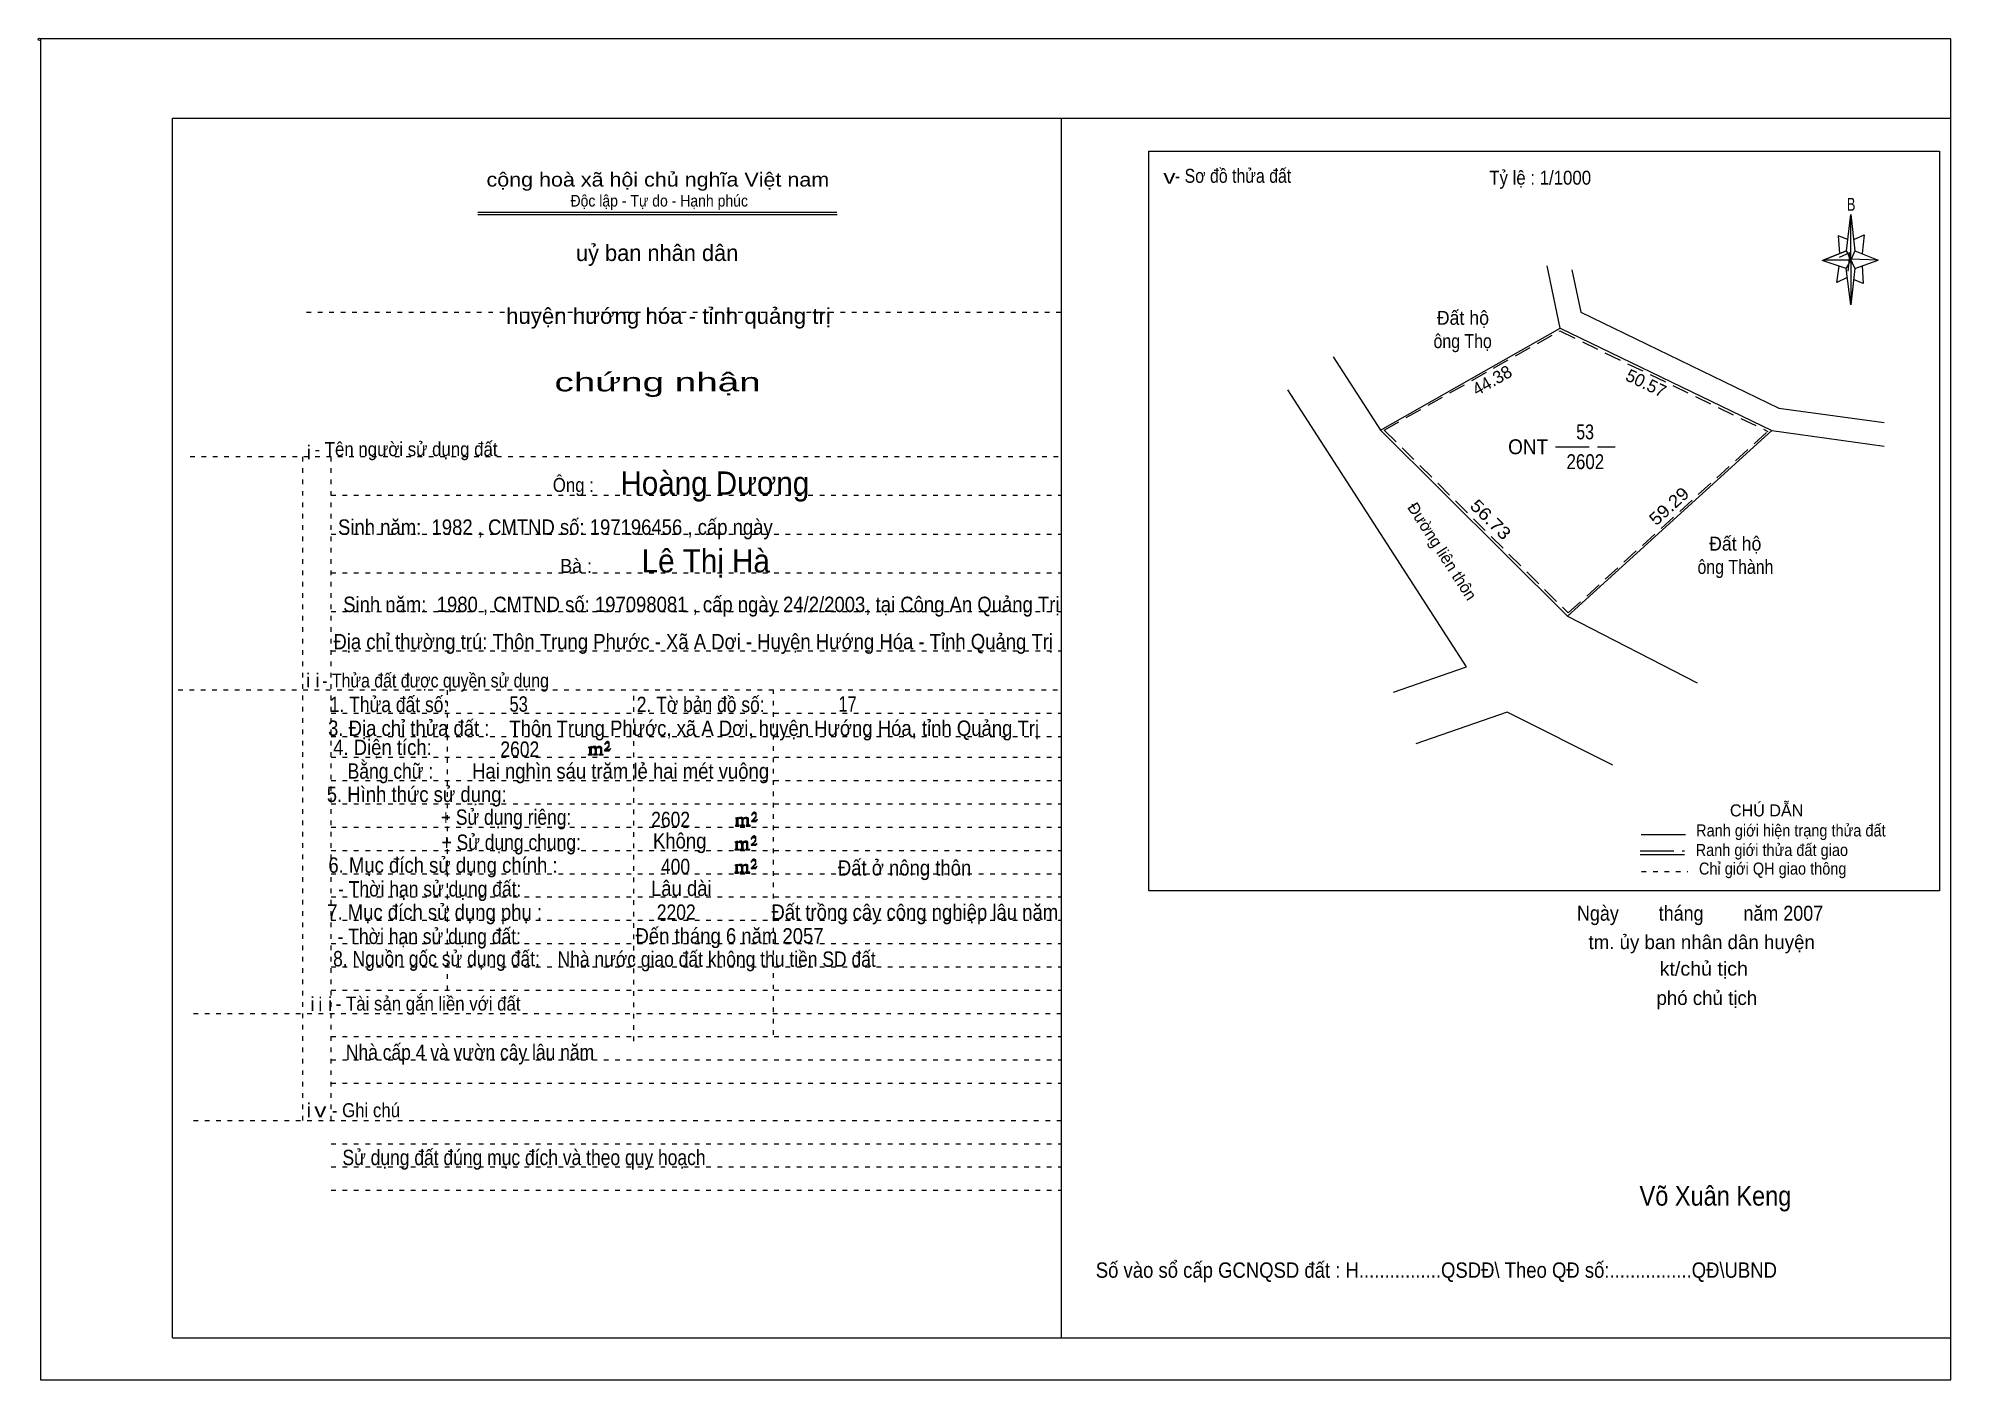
# Model space of a CAD drawing. Header units: centimetres. Extents: x -1.6 to 39.5, y -3.3 to 25.5.
import ezdxf
from ezdxf.enums import TextEntityAlignment as Align

# ---------------------------------------------------------------- set-up
doc = ezdxf.new("R2010")
doc.units = ezdxf.units.CM
doc.header["$LTSCALE"] = 0.12
for name, pattern in [('DOTTED', [1.5, 0.3, -1.2]), ('LONG_DASHED', [7.5, 6, -1.5]), ('MEDIUM_DASHED', [4.5, 3, -1.5])]:
    doc.linetypes.add(name, pattern=pattern)
for name, color, linetype, lineweight in [('1', 7, 'DOTTED', 13), ('10', 7, 'Continuous', 13), ('33', 7, 'LONG_DASHED', 13), ('4', 7, 'Continuous', 13), ('5', 7, 'Continuous', 13), ('50', 7, 'Continuous', 13)]:
    doc.layers.add(name, color=color, linetype=linetype, lineweight=lineweight)
doc.layers.add('30', color=7, linetype='Continuous')

msp = doc.modelspace()

# ---------------------------------------------------------------- hatches: boundary and pattern name
at = {"layer": '50'}
for points in [[(10.27, 10.13), (10.27, 10.12), (10.27, 10.11), (10.25, 10.11), (10.24, 10.11), (10.24, 10.1), (10.33, 10.1), (10.33, 10.11), (10.32, 10.11), (10.31, 10.11), (10.31, 10.12), (10.31, 10.13), (10.31, 10.24), (10.31, 10.25), (10.32, 10.26), (10.34, 10.26), (10.35, 10.26), (10.36, 10.26), (10.37, 10.25), (10.39, 10.22), (10.39, 10.13), (10.37, 10.12), (10.37, 10.11), (10.36, 10.11), (10.35, 10.11), (10.35, 10.1), (10.44, 10.1), (10.44, 10.11), (10.43, 10.11), (10.42, 10.11), (10.42, 10.12), (10.42, 10.13), (10.42, 10.24), (10.44, 10.26), (10.45, 10.26), (10.46, 10.26), (10.49, 10.26), (10.49, 10.25), (10.5, 10.24), (10.5, 10.22), (10.5, 10.13), (10.5, 10.12), (10.49, 10.11), (10.49, 10.11), (10.47, 10.11), (10.47, 10.1), (10.56, 10.1), (10.56, 10.11), (10.55, 10.11), (10.54, 10.11), (10.53, 10.12), (10.53, 10.13), (10.53, 10.2), (10.53, 10.25), (10.53, 10.26), (10.52, 10.27), (10.5, 10.28), (10.47, 10.28), (10.46, 10.28), (10.44, 10.27), (10.41, 10.25), (10.41, 10.26), (10.4, 10.28), (10.39, 10.28), (10.37, 10.28), (10.35, 10.28), (10.34, 10.28), (10.32, 10.26), (10.31, 10.26), (10.31, 10.25), (10.31, 10.25), (10.31, 10.26), (10.31, 10.28), (10.24, 10.26), (10.24, 10.26), (10.25, 10.26), (10.27, 10.25), (10.27, 10.24), (10.27, 10.23)], [(10.69, 10.19), (10.72, 10.24), (10.72, 10.24), (10.71, 10.22), (10.69, 10.22), (10.68, 10.22), (10.63, 10.22), (10.66, 10.26), (10.67, 10.27), (10.69, 10.28), (10.69, 10.3), (10.69, 10.32), (10.69, 10.34), (10.69, 10.35), (10.69, 10.37), (10.68, 10.38), (10.67, 10.38), (10.66, 10.39), (10.65, 10.39), (10.63, 10.38), (10.63, 10.38), (10.62, 10.37), (10.61, 10.35), (10.59, 10.33), (10.61, 10.33), (10.61, 10.35), (10.62, 10.35), (10.63, 10.36), (10.65, 10.36), (10.66, 10.36), (10.67, 10.35), (10.68, 10.35), (10.68, 10.32), (10.68, 10.3), (10.66, 10.28), (10.66, 10.26), (10.65, 10.25), (10.59, 10.2), (10.59, 10.19)], [(13.42, 8.61), (13.42, 8.6), (13.42, 8.59), (13.41, 8.59), (13.4, 8.59), (13.4, 8.57), (13.48, 8.57), (13.48, 8.59), (13.47, 8.59), (13.46, 8.59), (13.46, 8.6), (13.46, 8.61), (13.46, 8.72), (13.46, 8.73), (13.47, 8.74), (13.5, 8.74), (13.51, 8.74), (13.52, 8.74), (13.53, 8.73), (13.54, 8.69), (13.54, 8.61), (13.53, 8.6), (13.53, 8.59), (13.52, 8.59), (13.51, 8.59), (13.51, 8.57), (13.6, 8.57), (13.6, 8.59), (13.58, 8.59), (13.57, 8.59), (13.57, 8.6), (13.57, 8.61), (13.57, 8.72), (13.6, 8.74), (13.61, 8.74), (13.62, 8.74), (13.64, 8.74), (13.64, 8.73), (13.65, 8.72), (13.65, 8.69), (13.65, 8.61), (13.65, 8.6), (13.64, 8.59), (13.64, 8.59), (13.63, 8.59), (13.63, 8.57), (13.72, 8.57), (13.72, 8.59), (13.7, 8.59), (13.69, 8.59), (13.68, 8.6), (13.68, 8.61), (13.68, 8.68), (13.68, 8.73), (13.68, 8.74), (13.67, 8.75), (13.65, 8.76), (13.63, 8.76), (13.62, 8.76), (13.6, 8.75), (13.56, 8.73), (13.56, 8.74), (13.55, 8.76), (13.54, 8.76), (13.53, 8.76), (13.51, 8.76), (13.5, 8.76), (13.47, 8.74), (13.46, 8.74), (13.46, 8.73), (13.46, 8.73), (13.46, 8.74), (13.46, 8.76), (13.4, 8.74), (13.4, 8.74), (13.41, 8.74), (13.42, 8.73), (13.42, 8.72), (13.42, 8.71)], [(13.85, 8.67), (13.87, 8.72), (13.87, 8.72), (13.86, 8.69), (13.85, 8.69), (13.84, 8.69), (13.78, 8.69), (13.82, 8.74), (13.83, 8.75), (13.85, 8.76), (13.85, 8.78), (13.85, 8.79), (13.85, 8.82), (13.85, 8.83), (13.85, 8.85), (13.84, 8.86), (13.83, 8.86), (13.82, 8.87), (13.8, 8.87), (13.78, 8.86), (13.78, 8.86), (13.77, 8.85), (13.76, 8.83), (13.75, 8.81), (13.76, 8.81), (13.76, 8.83), (13.77, 8.83), (13.78, 8.84), (13.8, 8.84), (13.82, 8.84), (13.83, 8.83), (13.84, 8.83), (13.84, 8.79), (13.84, 8.78), (13.82, 8.76), (13.82, 8.74), (13.8, 8.73), (13.75, 8.68), (13.75, 8.67)], [(13.41, 8.09), (13.41, 8.08), (13.41, 8.07), (13.4, 8.07), (13.39, 8.07), (13.39, 8.06), (13.48, 8.06), (13.48, 8.07), (13.47, 8.07), (13.45, 8.07), (13.45, 8.08), (13.45, 8.09), (13.45, 8.2), (13.45, 8.21), (13.47, 8.23), (13.49, 8.23), (13.5, 8.23), (13.51, 8.23), (13.52, 8.21), (13.53, 8.18), (13.53, 8.09), (13.52, 8.08), (13.52, 8.07), (13.51, 8.07), (13.5, 8.07), (13.5, 8.06), (13.59, 8.06), (13.59, 8.07), (13.58, 8.07), (13.57, 8.07), (13.57, 8.08), (13.57, 8.09), (13.57, 8.2), (13.59, 8.23), (13.6, 8.23), (13.61, 8.23), (13.63, 8.23), (13.63, 8.21), (13.64, 8.2), (13.64, 8.18), (13.64, 8.09), (13.64, 8.08), (13.63, 8.07), (13.63, 8.07), (13.62, 8.07), (13.62, 8.06), (13.71, 8.06), (13.71, 8.07), (13.7, 8.07), (13.69, 8.07), (13.67, 8.08), (13.67, 8.09), (13.67, 8.17), (13.67, 8.21), (13.67, 8.23), (13.66, 8.24), (13.64, 8.25), (13.62, 8.25), (13.61, 8.25), (13.59, 8.24), (13.55, 8.21), (13.55, 8.23), (13.54, 8.25), (13.53, 8.25), (13.52, 8.25), (13.5, 8.25), (13.49, 8.25), (13.47, 8.23), (13.45, 8.23), (13.45, 8.21), (13.45, 8.21), (13.45, 8.23), (13.45, 8.25), (13.39, 8.23), (13.39, 8.23), (13.4, 8.23), (13.41, 8.21), (13.41, 8.2), (13.41, 8.19)], [(13.84, 8.16), (13.86, 8.2), (13.86, 8.2), (13.85, 8.18), (13.84, 8.18), (13.83, 8.18), (13.77, 8.18), (13.81, 8.23), (13.82, 8.24), (13.84, 8.25), (13.84, 8.27), (13.84, 8.28), (13.84, 8.3), (13.84, 8.31), (13.84, 8.34), (13.83, 8.35), (13.82, 8.35), (13.81, 8.36), (13.8, 8.36), (13.77, 8.35), (13.77, 8.35), (13.76, 8.34), (13.75, 8.31), (13.74, 8.29), (13.75, 8.29), (13.75, 8.31), (13.76, 8.31), (13.77, 8.33), (13.8, 8.33), (13.81, 8.33), (13.82, 8.31), (13.83, 8.31), (13.83, 8.28), (13.83, 8.27), (13.81, 8.25), (13.81, 8.23), (13.8, 8.21), (13.74, 8.17), (13.74, 8.16)], [(13.84, 7.66), (13.86, 7.71), (13.86, 7.71), (13.85, 7.68), (13.84, 7.68), (13.83, 7.68), (13.77, 7.68), (13.81, 7.73), (13.82, 7.74), (13.84, 7.75), (13.84, 7.77), (13.84, 7.78), (13.84, 7.81), (13.84, 7.82), (13.84, 7.84), (13.83, 7.85), (13.82, 7.85), (13.81, 7.86), (13.79, 7.86), (13.77, 7.85), (13.77, 7.85), (13.76, 7.84), (13.75, 7.82), (13.74, 7.8), (13.75, 7.8), (13.75, 7.82), (13.76, 7.82), (13.77, 7.83), (13.79, 7.83), (13.81, 7.83), (13.82, 7.82), (13.83, 7.82), (13.83, 7.78), (13.83, 7.77), (13.81, 7.75), (13.81, 7.73), (13.79, 7.72), (13.74, 7.67), (13.74, 7.66)], [(13.41, 7.6), (13.41, 7.59), (13.41, 7.58), (13.4, 7.58), (13.39, 7.58), (13.39, 7.56), (13.47, 7.56), (13.47, 7.58), (13.46, 7.58), (13.45, 7.58), (13.45, 7.59), (13.45, 7.6), (13.45, 7.71), (13.45, 7.72), (13.46, 7.73), (13.49, 7.73), (13.5, 7.73), (13.51, 7.73), (13.52, 7.72), (13.53, 7.68), (13.53, 7.6), (13.52, 7.59), (13.52, 7.58), (13.51, 7.58), (13.5, 7.58), (13.5, 7.56), (13.59, 7.56), (13.59, 7.58), (13.57, 7.58), (13.56, 7.58), (13.56, 7.59), (13.56, 7.6), (13.56, 7.71), (13.59, 7.73), (13.6, 7.73), (13.61, 7.73), (13.63, 7.73), (13.63, 7.72), (13.64, 7.71), (13.64, 7.68), (13.64, 7.6), (13.64, 7.59), (13.63, 7.58), (13.63, 7.58), (13.62, 7.58), (13.62, 7.56), (13.71, 7.56), (13.71, 7.58), (13.69, 7.58), (13.68, 7.58), (13.67, 7.59), (13.67, 7.6), (13.67, 7.67), (13.67, 7.72), (13.67, 7.73), (13.66, 7.74), (13.64, 7.75), (13.62, 7.75), (13.61, 7.75), (13.59, 7.74), (13.55, 7.72), (13.55, 7.73), (13.54, 7.75), (13.53, 7.75), (13.52, 7.75), (13.5, 7.75), (13.49, 7.75), (13.46, 7.73), (13.45, 7.73), (13.45, 7.72), (13.45, 7.72), (13.45, 7.73), (13.45, 7.75), (13.39, 7.73), (13.39, 7.73), (13.4, 7.73), (13.41, 7.72), (13.41, 7.71), (13.41, 7.7)]]:
    msp.add_hatch(color=256, dxfattribs=at).paths.add_polyline_path(points)

# ---------------------------------------------------------------- linework, layer by layer
at = {"layer": '1', "linetype": 'Continuous'}
for p, q in [((1.31, -2.42), (1.31, 23.78)), ((1.31, 23.78), (39.51, 23.78)), ((20.41, -2.42), (20.41, 23.78)), ((39.51, -2.42), (39.51, 23.78)), ((7.87, 21.76), (15.58, 21.76)), ((7.87, 21.71), (15.59, 21.71)), ((37.26, 20.55), (36.75, 20.72)), ((1.31, -2.42), (39.51, -2.42))]:
    msp.add_line(p, q, dxfattribs=at)
at = {"layer": '1'}
for p, q in [((4.19, 19.61), (20.41, 19.61)), ((1.69, 16.51), (20.41, 16.51)), ((4.11, 2.25), (4.11, 16.51)), ((4.72, 2.25), (4.72, 16.51)), ((4.72, 15.68), (20.41, 15.68)), ((4.72, 14.84), (20.41, 14.84)), ((4.72, 14.01), (20.41, 14.01)), ((4.72, 13.18), (20.41, 13.18)), ((4.72, 12.34), (20.41, 12.34)), ((1.43, 11.5), (20.41, 11.5)), ((7.22, 5.05), (7.22, 11.5)), ((11.22, 3.95), (11.22, 11.5)), ((14.22, 4.09), (14.22, 11.5)), ((4.72, 11), (20.41, 11)), ((4.72, 10.5), (20.41, 10.5)), ((4.72, 10.05), (20.41, 10.05)), ((4.72, 9.55), (20.41, 9.55)), ((4.72, 9.05), (20.41, 9.05)), ((4.72, 8.55), (20.41, 8.55)), ((4.72, 8.05), (20.41, 8.05)), ((4.72, 7.55), (20.41, 7.55)), ((4.72, 7.05), (20.41, 7.05)), ((4.72, 6.55), (20.41, 6.55)), ((4.72, 6.05), (20.41, 6.05)), ((4.72, 5.55), (20.41, 5.55)), ((4.72, 5.05), (20.41, 5.05)), ((1.76, 4.55), (20.41, 4.55)), ((4.72, 4.05), (20.41, 4.05)), ((4.72, 3.55), (20.41, 3.55)), ((4.72, 3.05), (20.41, 3.05)), ((1.76, 2.25), (20.41, 2.25)), ((4.72, 1.75), (20.41, 1.75)), ((4.72, 1.25), (20.41, 1.25)), ((4.72, 0.75), (20.41, 0.75))]:
    msp.add_line(p, q, dxfattribs=at)
at = {"layer": '1', "linetype": 'Continuous'}
msp.add_lwpolyline([(-1.53, -3.32), (39.51, -3.32), (39.51, 25.48), (-1.53, 25.48)], close=True, dxfattribs=at)
msp.add_lwpolyline([(37.27, 20.35), (37.06, 20.25), (37.11, 20.6)], dxfattribs=at)
at = {"layer": '10'}
for p, q in [((31.12, 19.27), (30.84, 20.61)), ((27.26, 17.08), (31.12, 19.27)), ((26.24, 18.65), (27.26, 17.08)), ((35.82, 17.55), (38.08, 17.24)), ((27.26, 17.08), (31.28, 13.08)), ((31.28, 13.08), (35.67, 17.07)), ((31.28, 13.08), (34.06, 11.65))]:
    msp.add_line(p, q, dxfattribs=at)
at = {"layer": '10', "linetype": 'MEDIUM_DASHED'}
for p, q in [((27.34, 17.08), (31.29, 13.15)), ((31.29, 13.15), (35.58, 17.05))]:
    msp.add_line(p, q, dxfattribs=at)
at = {"layer": '10'}
for points in [[(31.37, 20.52), (31.56, 19.61), (35.82, 17.55)], [(31.12, 19.27), (35.67, 17.07), (36.23, 16.99), (38.08, 16.73)], [(27.54, 11.45), (29.11, 11.99), (25.27, 17.94)], [(32.25, 9.88), (29.98, 11.02), (28.02, 10.34)]]:
    msp.add_lwpolyline(points, dxfattribs=at)
at = {"layer": '10', "linetype": 'MEDIUM_DASHED'}
msp.add_lwpolyline([(27.34, 17.08), (31.11, 19.21), (35.58, 17.05)], dxfattribs=at)
at = {"layer": '33'}
msp.add_line((31.02, 16.72), (32.3, 16.72), dxfattribs=at)
at = {"layer": '4'}
for p, q in [((32.86, 8.39), (33.81, 8.39)), ((32.84, 7.96), (33.79, 7.96))]:
    msp.add_line(p, q, dxfattribs=at)
at = {"layer": '4', "linetype": 'LONG_DASHED'}
msp.add_line((32.84, 8.04), (33.79, 8.04), dxfattribs=at)
at = {"layer": '4', "linetype": 'DOTTED'}
msp.add_line((32.87, 7.6), (33.86, 7.6), dxfattribs=at)
at = {"layer": '4'}
msp.add_lwpolyline([(22.28, 23.07), (39.27, 23.07), (39.27, 7.18), (22.28, 7.18)], close=True, dxfattribs=at)
msp.add_circle((-1.55, 25.47), 0.025, dxfattribs=at)
at = {"layer": '5'}
for p, q in [((37.27, 20.93), (37.36, 21.71)), ((37.45, 20.55), (37.36, 19.77)), ((37.45, 20.93), (37.95, 20.73)), ((37.61, 20.61), (37.63, 20.23)), ((37.63, 20.23), (37.42, 20.31))]:
    msp.add_line(p, q, dxfattribs=at)
for points in [[(37.36, 21.71), (37.45, 20.93), (37.36, 20.73)], [(37.36, 20.73), (36.77, 20.73), (37.27, 20.93), (37.45, 20.55), (37.95, 20.73), (37.36, 20.75)], [(37.36, 20.73), (37.36, 19.77), (37.26, 20.55)]]:
    msp.add_lwpolyline(points, close=True, dxfattribs=at)
for points in [[(37.3, 21.17), (37.09, 21.25), (37.12, 20.87)], [(37.43, 21.17), (37.65, 21.27), (37.61, 20.87)], [(37.36, 20.73), (37.27, 20.93), (36.77, 20.73)], [(37.12, 20.79), (37.34, 20.89), (37.3, 20.49)], [(37.36, 20.73), (37.45, 20.55), (37.95, 20.73)]]:
    msp.add_lwpolyline(points, dxfattribs=at)
at = {"layer": '50'}
for points in [[(10.27, 10.13), (10.27, 10.12), (10.27, 10.11), (10.25, 10.11), (10.24, 10.11), (10.24, 10.1), (10.33, 10.1), (10.33, 10.11), (10.32, 10.11), (10.31, 10.11), (10.31, 10.12), (10.31, 10.13), (10.31, 10.24), (10.31, 10.25), (10.32, 10.26), (10.34, 10.26), (10.35, 10.26), (10.36, 10.26), (10.37, 10.25), (10.39, 10.22), (10.39, 10.13), (10.37, 10.12), (10.37, 10.11), (10.36, 10.11), (10.35, 10.11), (10.35, 10.1), (10.44, 10.1), (10.44, 10.11), (10.43, 10.11), (10.42, 10.11), (10.42, 10.12), (10.42, 10.13), (10.42, 10.24), (10.44, 10.26), (10.45, 10.26), (10.46, 10.26), (10.49, 10.26), (10.49, 10.25), (10.5, 10.24), (10.5, 10.22), (10.5, 10.13), (10.5, 10.12), (10.49, 10.11), (10.49, 10.11), (10.47, 10.11), (10.47, 10.1), (10.56, 10.1), (10.56, 10.11), (10.55, 10.11), (10.54, 10.11), (10.53, 10.12), (10.53, 10.13), (10.53, 10.2), (10.53, 10.25), (10.53, 10.26), (10.52, 10.27), (10.5, 10.28), (10.47, 10.28), (10.46, 10.28), (10.44, 10.27), (10.41, 10.25), (10.41, 10.26), (10.4, 10.28), (10.39, 10.28), (10.37, 10.28), (10.35, 10.28), (10.34, 10.28), (10.32, 10.26), (10.31, 10.26), (10.31, 10.25), (10.31, 10.25), (10.31, 10.26), (10.31, 10.28), (10.24, 10.26), (10.24, 10.26), (10.25, 10.26), (10.27, 10.25), (10.27, 10.24), (10.27, 10.23)], [(10.69, 10.19), (10.72, 10.24), (10.72, 10.24), (10.71, 10.22), (10.69, 10.22), (10.68, 10.22), (10.63, 10.22), (10.66, 10.26), (10.67, 10.27), (10.69, 10.28), (10.69, 10.3), (10.69, 10.32), (10.69, 10.34), (10.69, 10.35), (10.69, 10.37), (10.68, 10.38), (10.67, 10.38), (10.66, 10.39), (10.65, 10.39), (10.63, 10.38), (10.63, 10.38), (10.62, 10.37), (10.61, 10.35), (10.59, 10.33), (10.61, 10.33), (10.61, 10.35), (10.62, 10.35), (10.63, 10.36), (10.65, 10.36), (10.66, 10.36), (10.67, 10.35), (10.68, 10.35), (10.68, 10.32), (10.68, 10.3), (10.66, 10.28), (10.66, 10.26), (10.65, 10.25), (10.59, 10.2), (10.59, 10.19)], [(13.42, 8.61), (13.42, 8.6), (13.42, 8.59), (13.41, 8.59), (13.4, 8.59), (13.4, 8.57), (13.48, 8.57), (13.48, 8.59), (13.47, 8.59), (13.46, 8.59), (13.46, 8.6), (13.46, 8.61), (13.46, 8.72), (13.46, 8.73), (13.47, 8.74), (13.5, 8.74), (13.51, 8.74), (13.52, 8.74), (13.53, 8.73), (13.54, 8.69), (13.54, 8.61), (13.53, 8.6), (13.53, 8.59), (13.52, 8.59), (13.51, 8.59), (13.51, 8.57), (13.6, 8.57), (13.6, 8.59), (13.58, 8.59), (13.57, 8.59), (13.57, 8.6), (13.57, 8.61), (13.57, 8.72), (13.6, 8.74), (13.61, 8.74), (13.62, 8.74), (13.64, 8.74), (13.64, 8.73), (13.65, 8.72), (13.65, 8.69), (13.65, 8.61), (13.65, 8.6), (13.64, 8.59), (13.64, 8.59), (13.63, 8.59), (13.63, 8.57), (13.72, 8.57), (13.72, 8.59), (13.7, 8.59), (13.69, 8.59), (13.68, 8.6), (13.68, 8.61), (13.68, 8.68), (13.68, 8.73), (13.68, 8.74), (13.67, 8.75), (13.65, 8.76), (13.63, 8.76), (13.62, 8.76), (13.6, 8.75), (13.56, 8.73), (13.56, 8.74), (13.55, 8.76), (13.54, 8.76), (13.53, 8.76), (13.51, 8.76), (13.5, 8.76), (13.47, 8.74), (13.46, 8.74), (13.46, 8.73), (13.46, 8.73), (13.46, 8.74), (13.46, 8.76), (13.4, 8.74), (13.4, 8.74), (13.41, 8.74), (13.42, 8.73), (13.42, 8.72), (13.42, 8.71)], [(13.85, 8.67), (13.87, 8.72), (13.87, 8.72), (13.86, 8.69), (13.85, 8.69), (13.84, 8.69), (13.78, 8.69), (13.82, 8.74), (13.83, 8.75), (13.85, 8.76), (13.85, 8.78), (13.85, 8.79), (13.85, 8.82), (13.85, 8.83), (13.85, 8.85), (13.84, 8.86), (13.83, 8.86), (13.82, 8.87), (13.8, 8.87), (13.78, 8.86), (13.78, 8.86), (13.77, 8.85), (13.76, 8.83), (13.75, 8.81), (13.76, 8.81), (13.76, 8.83), (13.77, 8.83), (13.78, 8.84), (13.8, 8.84), (13.82, 8.84), (13.83, 8.83), (13.84, 8.83), (13.84, 8.79), (13.84, 8.78), (13.82, 8.76), (13.82, 8.74), (13.8, 8.73), (13.75, 8.68), (13.75, 8.67)], [(13.41, 8.09), (13.41, 8.08), (13.41, 8.07), (13.4, 8.07), (13.39, 8.07), (13.39, 8.06), (13.48, 8.06), (13.48, 8.07), (13.47, 8.07), (13.45, 8.07), (13.45, 8.08), (13.45, 8.09), (13.45, 8.2), (13.45, 8.21), (13.47, 8.23), (13.49, 8.23), (13.5, 8.23), (13.51, 8.23), (13.52, 8.21), (13.53, 8.18), (13.53, 8.09), (13.52, 8.08), (13.52, 8.07), (13.51, 8.07), (13.5, 8.07), (13.5, 8.06), (13.59, 8.06), (13.59, 8.07), (13.58, 8.07), (13.57, 8.07), (13.57, 8.08), (13.57, 8.09), (13.57, 8.2), (13.59, 8.23), (13.6, 8.23), (13.61, 8.23), (13.63, 8.23), (13.63, 8.21), (13.64, 8.2), (13.64, 8.18), (13.64, 8.09), (13.64, 8.08), (13.63, 8.07), (13.63, 8.07), (13.62, 8.07), (13.62, 8.06), (13.71, 8.06), (13.71, 8.07), (13.7, 8.07), (13.69, 8.07), (13.67, 8.08), (13.67, 8.09), (13.67, 8.17), (13.67, 8.21), (13.67, 8.23), (13.66, 8.24), (13.64, 8.25), (13.62, 8.25), (13.61, 8.25), (13.59, 8.24), (13.55, 8.21), (13.55, 8.23), (13.54, 8.25), (13.53, 8.25), (13.52, 8.25), (13.5, 8.25), (13.49, 8.25), (13.47, 8.23), (13.45, 8.23), (13.45, 8.21), (13.45, 8.21), (13.45, 8.23), (13.45, 8.25), (13.39, 8.23), (13.39, 8.23), (13.4, 8.23), (13.41, 8.21), (13.41, 8.2), (13.41, 8.19)], [(13.84, 8.16), (13.86, 8.2), (13.86, 8.2), (13.85, 8.18), (13.84, 8.18), (13.83, 8.18), (13.77, 8.18), (13.81, 8.23), (13.82, 8.24), (13.84, 8.25), (13.84, 8.27), (13.84, 8.28), (13.84, 8.3), (13.84, 8.31), (13.84, 8.34), (13.83, 8.35), (13.82, 8.35), (13.81, 8.36), (13.8, 8.36), (13.77, 8.35), (13.77, 8.35), (13.76, 8.34), (13.75, 8.31), (13.74, 8.29), (13.75, 8.29), (13.75, 8.31), (13.76, 8.31), (13.77, 8.33), (13.8, 8.33), (13.81, 8.33), (13.82, 8.31), (13.83, 8.31), (13.83, 8.28), (13.83, 8.27), (13.81, 8.25), (13.81, 8.23), (13.8, 8.21), (13.74, 8.17), (13.74, 8.16)], [(13.84, 7.66), (13.86, 7.71), (13.86, 7.71), (13.85, 7.68), (13.84, 7.68), (13.83, 7.68), (13.77, 7.68), (13.81, 7.73), (13.82, 7.74), (13.84, 7.75), (13.84, 7.77), (13.84, 7.78), (13.84, 7.81), (13.84, 7.82), (13.84, 7.84), (13.83, 7.85), (13.82, 7.85), (13.81, 7.86), (13.79, 7.86), (13.77, 7.85), (13.77, 7.85), (13.76, 7.84), (13.75, 7.82), (13.74, 7.8), (13.75, 7.8), (13.75, 7.82), (13.76, 7.82), (13.77, 7.83), (13.79, 7.83), (13.81, 7.83), (13.82, 7.82), (13.83, 7.82), (13.83, 7.78), (13.83, 7.77), (13.81, 7.75), (13.81, 7.73), (13.79, 7.72), (13.74, 7.67), (13.74, 7.66)], [(13.41, 7.6), (13.41, 7.59), (13.41, 7.58), (13.4, 7.58), (13.39, 7.58), (13.39, 7.56), (13.47, 7.56), (13.47, 7.58), (13.46, 7.58), (13.45, 7.58), (13.45, 7.59), (13.45, 7.6), (13.45, 7.71), (13.45, 7.72), (13.46, 7.73), (13.49, 7.73), (13.5, 7.73), (13.51, 7.73), (13.52, 7.72), (13.53, 7.68), (13.53, 7.6), (13.52, 7.59), (13.52, 7.58), (13.51, 7.58), (13.5, 7.58), (13.5, 7.56), (13.59, 7.56), (13.59, 7.58), (13.57, 7.58), (13.56, 7.58), (13.56, 7.59), (13.56, 7.6), (13.56, 7.71), (13.59, 7.73), (13.6, 7.73), (13.61, 7.73), (13.63, 7.73), (13.63, 7.72), (13.64, 7.71), (13.64, 7.68), (13.64, 7.6), (13.64, 7.59), (13.63, 7.58), (13.63, 7.58), (13.62, 7.58), (13.62, 7.56), (13.71, 7.56), (13.71, 7.58), (13.69, 7.58), (13.68, 7.58), (13.67, 7.59), (13.67, 7.6), (13.67, 7.67), (13.67, 7.72), (13.67, 7.73), (13.66, 7.74), (13.64, 7.75), (13.62, 7.75), (13.61, 7.75), (13.59, 7.74), (13.55, 7.72), (13.55, 7.73), (13.54, 7.75), (13.53, 7.75), (13.52, 7.75), (13.5, 7.75), (13.49, 7.75), (13.46, 7.73), (13.45, 7.73), (13.45, 7.72), (13.45, 7.72), (13.45, 7.73), (13.45, 7.75), (13.39, 7.73), (13.39, 7.73), (13.4, 7.73), (13.41, 7.72), (13.41, 7.71), (13.41, 7.7)]]:
    msp.add_lwpolyline(points, close=True, dxfattribs=at)

# ---------------------------------------------------------------- texts
at = {"layer": '1'}
for s, height, width, p in [('cộng hoà xã hội chủ nghĩa Việt nam', 0.3, 1.15, (11.735, 22.31)), ('v', 0.3, 1.3, (22.725, 22.37)), ('- Sơ đồ thửa đất ', 0.3, 0.85, (24.14, 22.39)), ('Độc lập - Tự do - Hạnh phúc', 0.25, 0.9, (11.765, 21.88)), ('chứng nhận', 0.4, 1.55, (11.73, 17.91)), ('- Tên người sử dụng đất', 0.3, 0.9, (6.325, 16.52)), ('- Thửa đất được quyền sử dụng', 0.3, 0.85, (6.96, 11.55)), ('- Tài sản gắn liền với đất ', 0.3, 0.9, (6.85, 4.61)), ('v', 0.3, 1.3, (4.485, 2.32)), ('- Ghi chú', 0.3, 0.9, (5.465, 2.32))]:
    msp.add_text(s, height=height, dxfattribs=dict(at, width=width)).set_placement(p, align=Align.CENTER)
for s, height, p in [('uỷ ban nhân dân', 0.35, (11.72, 20.71)), ('i', 0.3, (4.235, 16.45)), ('i', 0.3, (4.225, 11.55)), ('i', 0.3, (4.425, 11.55)), ('i', 0.3, (4.315, 4.6)), ('i', 0.3, (4.485, 4.59)), ('i', 0.3, (4.695, 4.6)), ('i', 0.3, (4.235, 2.32))]:
    msp.add_text(s, height=height, dxfattribs=at).set_placement(p, align=Align.CENTER)
at = {"layer": '10'}
for s, height, width, p in [('Tỷ lệ : 1/1000', 0.3, 0.9, (30.69, 22.35)), ('Đất hộ', 0.3, 0.95, (29.03, 19.34)), ('ông Thọ', 0.3, 0.85, (29.025, 18.84)), ('Hoàng Dương', 0.5, 0.95, (12.96, 15.69)), ('Đất hộ', 0.3, 0.95, (34.88, 14.49)), ('Lê Thị Hà', 0.5, 0.95, (12.765, 14.02)), ('ông Thành', 0.3, 0.85, (34.885, 13.99)), ('Võ Xuân Keng', 0.42, 0.9, (34.455, 0.42))]:
    msp.add_text(s, height=height, dxfattribs=dict(at, width=width)).set_placement(p, align=Align.CENTER)
msp.add_text('Đường liên thôn ', height=0.25, rotation=302.837, dxfattribs=at).set_placement((28.504, 14.368), align=Align.CENTER)
at = {"layer": '30'}
for s, height, rotation, p in [('44.38', 0.27, 29.551, (29.723, 18.029)), ('50.57', 0.2699, 334.236, (32.906, 17.964))]:
    msp.add_text(s, height=height, rotation=rotation, dxfattribs=at).set_placement(p, align=Align.CENTER)
for s, rotation, width, p in [('59.29', 42.259, 1.1, (33.549, 15.345)), ('56.73', 315.221, 1.15, (29.53, 15.063))]:
    msp.add_text(s, height=0.27, rotation=rotation, dxfattribs=dict(at, width=width)).set_placement(p, align=Align.CENTER)
at = {"layer": '33', "width": 0.95}
msp.add_text('ONT', height=0.32, dxfattribs=at).set_placement((30.86, 16.56), align=Align.RIGHT)
at = {"layer": '33'}
for s, width, p in [('53', 0.8, (31.655, 16.88)), ('2602', 0.85, (31.66, 16.24))]:
    msp.add_text(s, height=0.32, dxfattribs=dict(at, width=width)).set_placement(p, align=Align.CENTER)
at = {"layer": '4'}
msp.add_text('CHÚ DẪN', height=0.2591, dxfattribs=at).set_placement((35.555, 8.78), align=Align.CENTER)
at = {"layer": '4', "width": 0.9}
for s, p in [('Ranh giới hiện trạng thửa đất', (36.075, 8.35)), ('Ranh giới thửa đất giao ', (35.71, 7.93)), ('Chỉ giới QH giao thông', (35.685, 7.53))]:
    msp.add_text(s, height=0.2591, dxfattribs=at).set_placement(p, align=Align.CENTER)
at = {"layer": '5', "width": 0.75}
msp.add_text('B', height=0.276, dxfattribs=at).set_placement((37.37, 21.79), align=Align.CENTER)
at = {"layer": '50'}
for s, height, width, p in [('  huyện hướng hóa - tỉnh quảng trị', 0.34, 1.05, (11.83, 19.36)), ('Ông :', 0.3, 0.9, (9.92, 15.75)), ('Sinh năm:  1982 , CMTND số: 197196456 , cấp ngày                                     ', 0.33, 0.9, (11.575, 14.83)), ('Bà :', 0.3, 0.95, (9.98, 14.01)), ('Sinh năm:  1980 , CMTND số: 197098081 , cấp ngày 24/2/2003, tại Công An Quảng Trị', 0.33, 0.9, (12.67, 13.17)), ('Địa chỉ thường trú: Thôn Trung Phước - Xã A Dơi - Huyện Hướng Hóa - Tỉnh Quảng Trị', 0.33, 0.9, (12.495, 12.37)), ('1. Thửa đất số:  ', 0.33, 0.85, (6.065, 11.02)), ('53', 0.33, 0.8, (8.745, 11.03)), ('2. Tờ bản đồ số:  ', 0.33, 0.85, (12.76, 11.02)), ('17', 0.33, 0.8, (15.81, 11.03)), ('3. Địa chỉ thửa đất : ', 0.33, 0.9, (6.44, 10.51)), ('Thôn Trung Phước, xã A Dơi, huyện Hướng Hóa, tỉnh Quảng Trị', 0.33, 0.9, (14.235, 10.51)), ('4. Diện tích: ', 0.33, 0.9, (5.875, 10.1)), ('2602', 0.33, 0.85, (8.77, 10.06)), ('Bằng chữ :', 0.33, 0.85, (5.99, 9.59)), ('Hai nghìn sáu trăm lẻ hai mét vuông', 0.33, 0.9, (10.935, 9.59)), ('5. Hình thức sử dụng:', 0.33, 0.9, (6.555, 9.09)), ('+ Sử dụng riêng:', 0.33, 0.85, (8.475, 8.6)), ('2602', 0.33, 0.85, (12.01, 8.55)), ('+ Sử dụng chung:', 0.33, 0.85, (8.585, 8.06)), ('Không', 0.33, 0.9, (12.205, 8.09)), ('6. Mục đích sử dụng chính :', 0.33, 0.9, (7.12, 7.57)), ('400', 0.33, 0.85, (12.115, 7.54)), ('Đất ở nông thôn', 0.33, 0.9, (17.035, 7.51)), ('- Thời hạn sử dụng đất:', 0.33, 0.85, (6.835, 7.06)), ('Lâu dài', 0.33, 0.9, (12.24, 7.07)), ('7. Mục đích sử dụng phụ :', 0.33, 0.9, (6.94, 6.56)), ('2202', 0.33, 0.85, (12.13, 6.56)), ('Đất trồng cây công nghiệp lâu năm', 0.33, 0.9, (17.255, 6.56)), ('Ngày        tháng        năm 2007', 0.32, 0.9, (34.125, 6.54)), ('- Thời hạn sử dụng đất:', 0.33, 0.85, (6.825, 6.04)), ('Đến tháng 6 năm 2057', 0.33, 0.9, (13.275, 6.05)), ('8. Nguồn gốc sử dụng đất:', 0.33, 0.85, (6.98, 5.56)), ('Nhà nước giao đất không thu tiền SD đất ', 0.33, 0.85, (13.05, 5.55)), ('kt/chủ tịch', 0.3, 1.05, (34.205, 5.36)), ('Nhà cấp 4 và vườn cây lâu năm', 0.33, 0.85, (7.7, 3.55)), ('Sử dụng đất đúng mục đích và theo quy hoạch', 0.33, 0.85, (8.86, 1.29)), ('Số vào sổ cấp GCNQSD đất : H................QSDĐ\\ Theo QĐ số:................QĐ\\UBND', 0.33, 0.9, (28.46, -1.13))]:
    msp.add_text(s, height=height, dxfattribs=dict(at, width=width)).set_placement(p, align=Align.CENTER)
for s, p in [('tm. ủy ban nhân dân huyện ', (34.215, 5.93)), ('phó chủ tịch', (34.27, 4.73))]:
    msp.add_text(s, height=0.3, dxfattribs=at).set_placement(p, align=Align.CENTER)

doc.saveas('drawing.dxf')
